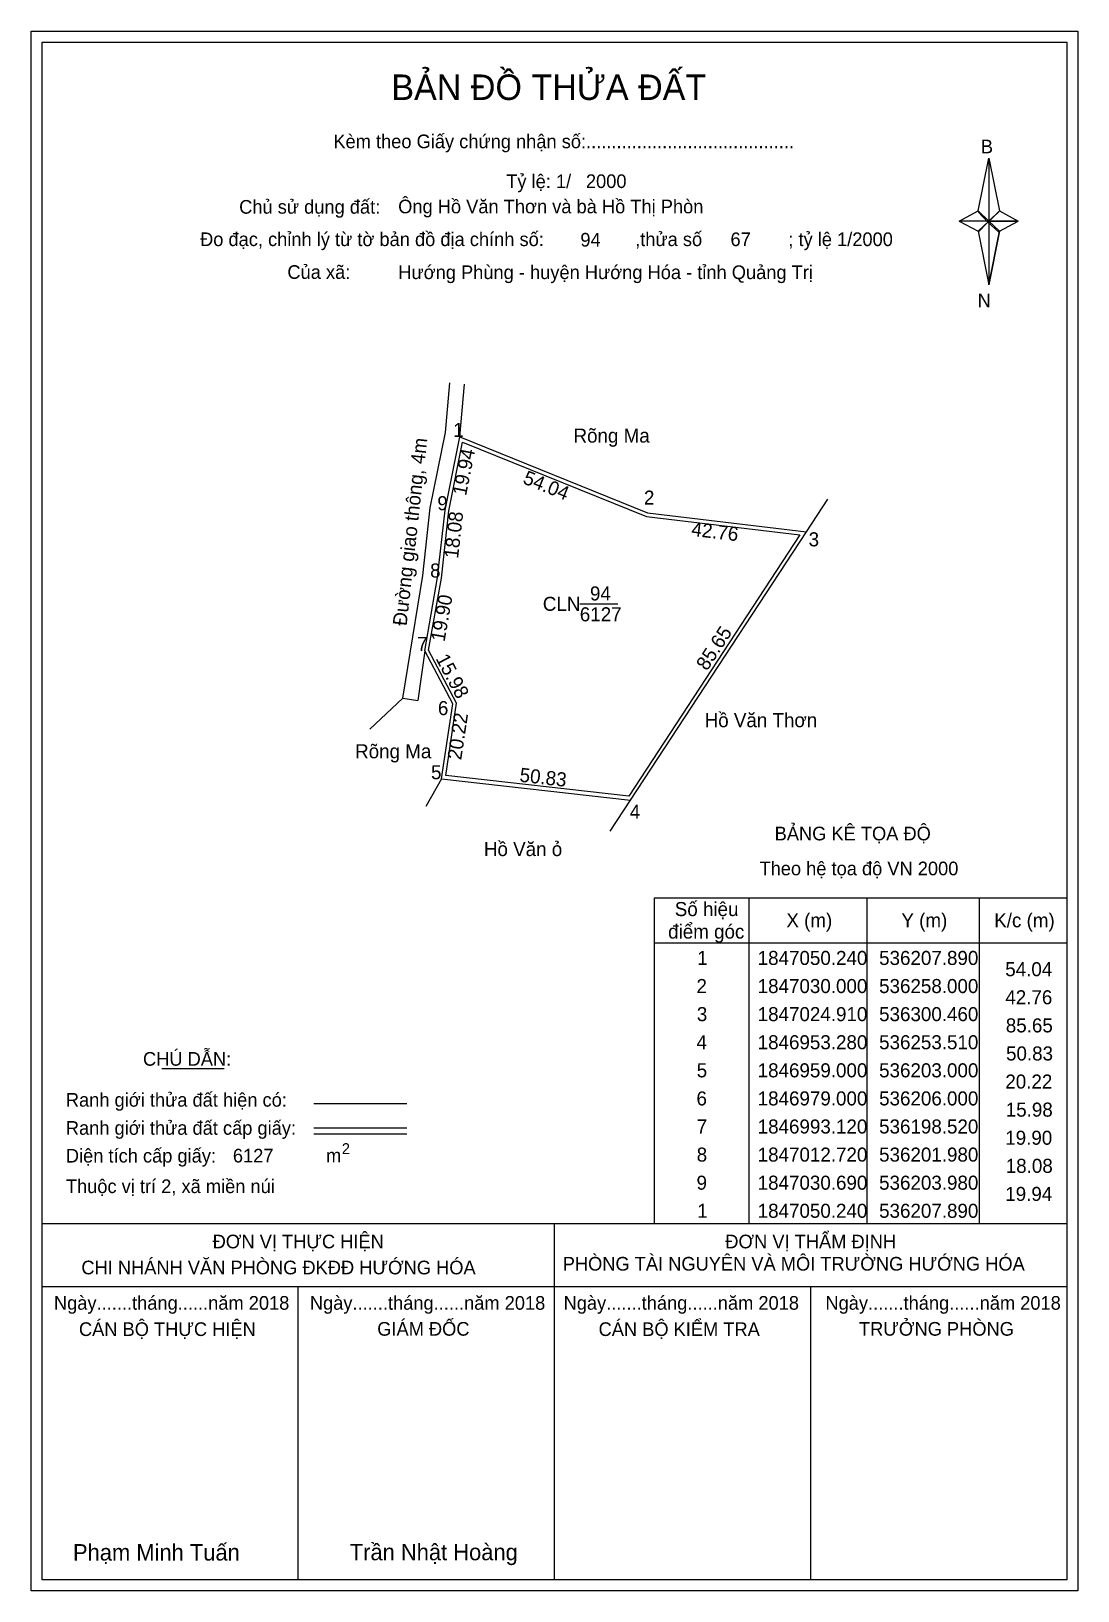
# Model space of a CAD drawing. Extents: x 536093 to 536373, y 1846742 to 1847159.
import ezdxf

# ---------------------------------------------------------------- set-up
doc = ezdxf.new("R2010")
doc.units = 0
for name, color, linetype in [('Level 1', 7, 'Continuous'), ('Level 11', 7, 'Continuous'), ('Level 40', 7, 'Continuous'), ('Level 6', 7, 'Continuous'), ('Level 63', 7, 'Continuous')]:
    doc.layers.add(name, color=color, linetype=linetype)

msp = doc.modelspace()

# ---------------------------------------------------------------- linework, layer by layer
at = {"layer": 'Level 1'}
for p, q in [((536096.36, 1847155.65), (536096.36, 1847155.65)), ((536346.29, 1847110.63), (536349.16, 1847124.68)), ((536349.16, 1847124.68), (536349.16, 1847107.88)), ((536349.16, 1847124.68), (536352.03, 1847110.63)), ((536341.27, 1847107.88), (536346.29, 1847110.63)), ((536346.29, 1847110.63), (536349.16, 1847107.88)), ((536348.95, 1847107.56), (536346.29, 1847110.31)), ((536349.16, 1847107.88), (536346.29, 1847105.2)), ((536348.95, 1847107.56), (536346.29, 1847104.88)), ((536346.29, 1847104.88), (536348.95, 1847107.56)), ((536351.81, 1847110.31), (536348.95, 1847107.56)), ((536348.95, 1847107.56), (536351.81, 1847110.31)), ((536351.81, 1847104.88), (536348.95, 1847107.56)), ((536352.03, 1847110.63), (536349.16, 1847107.88)), ((536349.16, 1847107.88), (536349.16, 1847090.82)), ((536349.16, 1847107.88), (536357.05, 1847107.88)), ((536349.16, 1847107.88), (536352.03, 1847105.2)), ((536352.03, 1847105.2), (536357.05, 1847107.88)), ((536346.29, 1847105.2), (536349.16, 1847090.82)), ((536352.03, 1847105.2), (536349.16, 1847090.82)), ((536128.32, 1846881.64), (536144.94, 1846881.64)), ((536168.94, 1846872.31), (536193.75, 1846872.31)), ((536168.94, 1846865.82), (536193.75, 1846865.82)), ((536168.94, 1846864.22), (536193.75, 1846864.22)), ((536252.11, 1846840.21), (536096.36, 1846840.21)), ((536370.02, 1846840.21), (536217.16, 1846840.21)), ((536233.19, 1846745.12), (536233.19, 1846840.21)), ((536370.02, 1846823.37), (536096.36, 1846823.37)), ((536164.77, 1846745.12), (536164.77, 1846823.37)), ((536301.61, 1846745.12), (536301.61, 1846823.37)), ((536370.02, 1846745.12), (536370.02, 1846745.12))]:
    msp.add_line(p, q, dxfattribs=at)
for points in [[(536346.29, 1847110.63), (536349.16, 1847124.68), (536349.16, 1847107.88)], [(536341.27, 1847107.88), (536346.29, 1847105.2), (536349.16, 1847107.88)], [(536349.16, 1847107.88), (536352.03, 1847110.63), (536357.05, 1847107.88)], [(536349.16, 1847107.88), (536349.16, 1847090.82), (536352.03, 1847105.2)]]:
    msp.add_lwpolyline(points, close=True, dxfattribs=at)
at = {"layer": 'Level 40'}
for p, q in [((536204.04, 1847051.39), (536205.22, 1847064.71)), ((536207.89, 1847050.24), (536209.2, 1847064.35)), ((536200.02, 1847031.31), (536204.04, 1847051.39)), ((536203.98, 1847030.69), (536207.89, 1847050.24)), ((536207.89, 1847050.24), (536258, 1847030)), ((536300.46, 1847024.91), (536306.17, 1847033.62)), ((536198.02, 1847013.28), (536200.02, 1847031.31)), ((536201.98, 1847012.72), (536203.98, 1847030.69)), ((536258, 1847030), (536300.46, 1847024.91)), ((536253.51, 1846953.28), (536300.46, 1847024.91)), ((536192.69, 1846980.49), (536198.02, 1847013.28)), ((536198.52, 1846993.12), (536201.98, 1847012.72)), ((536239.94, 1847005.71), (536250.06, 1847005.71)), ((536239.94, 1847005.71), (536250.06, 1847005.71)), ((536198.52, 1846993.12), (536196.65, 1846979.91)), ((536206, 1846979), (536198.52, 1846993.12)), ((536183.86, 1846972.22), (536192.69, 1846980.49)), ((536192.69, 1846980.49), (536196.65, 1846979.91)), ((536203, 1846959), (536206, 1846979)), ((536203, 1846959), (536198.83, 1846951.6)), ((536203, 1846959), (536253.51, 1846953.28)), ((536248.07, 1846944.98), (536253.51, 1846953.28))]:
    msp.add_line(p, q, dxfattribs=at)
msp.add_lwpolyline([(536208.63, 1847048.86), (536257.75, 1847029.02), (536298.74, 1847024.11), (536253.01, 1846954.34), (536204.14, 1846959.88), (536207.04, 1846979.18), (536199.56, 1846993.28), (536202.97, 1847012.58), (536204.97, 1847030.54)], close=True, dxfattribs=at)
at = {"layer": 'Level 63'}
for p, q in [((536285.12, 1846927.21), (536285.12, 1846840.21)), ((536316.62, 1846927.21), (536316.62, 1846840.21)), ((536346.62, 1846927.21), (536346.62, 1846840.21)), ((536259.92, 1846915.21), (536370.02, 1846915.21))]:
    msp.add_line(p, q, dxfattribs=at)
for points in [[(536093.44, 1847158.57), (536372.94, 1847158.57), (536372.94, 1846742.2), (536093.44, 1846742.2)], [(536096.36, 1847155.65), (536370.02, 1847155.65), (536370.02, 1846745.12), (536096.36, 1846745.12)], [(536259.92, 1846927.21), (536370.02, 1846927.21), (536370.02, 1846840.21), (536259.92, 1846840.21)]]:
    msp.add_lwpolyline(points, close=True, dxfattribs=at)

# ---------------------------------------------------------------- texts
at = {"layer": 'Level 1'}
for s, height, p in [('BẢN ĐỒ THỬA ĐẤT', 6.8025, (536189.62, 1847140.21)), ('Kèm theo Giấy chứng nhận số:.........................................', 3.645, (536174.14, 1847127.33)), ('B', 3.65, (536347.04, 1847125.96)), ('Chủ sử dụng đất:', 3.645, (536148.98, 1847109.85)), ('Đo đạc, chỉnh lý từ tờ bản đồ địa chính số:                  ,thửa số                 ; tỷ lệ 1/2000', 3.645, (536138.54, 1847101.2)), ('Của xã:', 3.645, (536161.86, 1847092.45)), ('N', 3.65, (536346.16, 1847084.89)), ('BẢNG KÊ TỌA ĐỘ', 3.645, (536291.98, 1846942.55)), ('Theo hệ tọa độ VN 2000', 3.645, (536287.93, 1846933.22)), ('CHÚ DẪN:', 3.645, (536123.3, 1846882.38)), ('Ranh giới thửa đất hiện có:', 3.645, (536102.7, 1846871.45)), ('Ranh giới thửa đất cấp giấy:', 3.645, (536102.7, 1846863.95)), ('2', 2.92, (536176.4, 1846858.78)), ('Diện tích cấp giấy:', 3.645, (536102.7, 1846856.54)), ('m', 3.65, (536172.18, 1846856.58)), ('Thuộc vị trí 2, xã miền núi', 3.645, (536102.7, 1846848.38)), ('ĐƠN VỊ THỰC HIỆN', 3.645, (536141.9, 1846833.63)), ('ĐƠN VỊ THẨM ĐỊNH', 3.645, (536278.8, 1846833.63)), ('PHÒNG TÀI NGUYÊN VÀ MÔI TRƯỜNG HƯỚNG HÓA', 3.645, (536235.39, 1846827.69)), ('CHI NHÁNH VĂN PHÒNG ĐKĐĐ HƯỚNG HÓA', 3.645, (536106.84, 1846826.69)), ('Ngày.......tháng......năm 2018', 3.645, (536099.52, 1846817.24)), ('Ngày.......tháng......năm 2018', 3.645, (536167.86, 1846817.24)), ('Ngày.......tháng......năm 2018', 3.645, (536235.62, 1846817.24)), ('Ngày.......tháng......năm 2018', 3.645, (536305.54, 1846817.24)), ('CÁN BỘ THỰC HIỆN', 3.645, (536106.2, 1846810.23)), ('GIÁM ĐỐC', 3.645, (536185.85, 1846810.31)), ('CÁN BỘ KIỂM TRA', 3.645, (536244.96, 1846810.23)), ('TRƯỞNG PHÒNG', 3.645, (536314.49, 1846810.31)), ('Phạm Minh Tuấn', 4.374, (536104.61, 1846750.28)), ('Trần Nhật Hoàng', 4.374, (536178.52, 1846750.35))]:
    msp.add_text(s, height=height, dxfattribs=at).set_placement(p)
at = {"layer": 'Level 11'}
msp.add_text('Tỷ lệ: 1/', height=3.645, dxfattribs=at).set_placement((536220.3, 1847116.67))
at = {"layer": 'Level 40'}
for s, p in [(' 1', (536204.77, 1847050.24)), ('Rõng Ma', (536238.27, 1847048.73)), (' 9', (536200.5, 1847030.69)), (' 2', (536255.68, 1847032.17)), (' 3', (536299.66, 1847021.04)), (' 8', (536198.58, 1847012.72)), ('CLN', (536230.07, 1847003.82)), ('94', (536242.66, 1847006.59)), ('6127', (536239.95, 1847001.02)), (' 7', (536195.12, 1846993.12)), (' 6', (536200.67, 1846975.98)), ('Hồ Văn Thơn', (536273.29, 1846972.76)), ('Rõng Ma', (536179.95, 1846964.46)), (' 5', (536198.82, 1846958.87)), (' 4', (536251.89, 1846948.33)), ('Hồ Văn ỏ', (536214.34, 1846938.35))]:
    msp.add_text(s, height=3.75, dxfattribs=at).set_placement(p)
for s, rotation, p in [('Đường giao thông, 4m', 83.6703, (536193.69, 1846999.68)), ('19.94', 78.6901, (536209.57, 1847034.38)), ('54.04', 338.0057, (536224.5, 1847037.93)), ('18.08', 83.6493, (536207.44, 1847017.67)), ('42.76', 353.1641, (536269.6, 1847023.88)), ('19.90', 79.9887, (536203.82, 1846995.42)), ('85.65', 56.7571, (536273.9, 1846987.61)), ('15.98', 297.9122, (536201.36, 1846991.11)), ('20.22', 81.4692, (536208.27, 1846963.86)), ('50.83', 353.5391, (536223.72, 1846958.24))]:
    msp.add_text(s, height=3.75, rotation=rotation, dxfattribs=at).set_placement(p)
at = {"layer": 'Level 6'}
for s, p in [('2000', (536241.58, 1847116.7)), ('Ông Hồ Văn Thơn và bà Hồ Thị Phòn', (536191.45, 1847109.95)), ('94', (536240.1, 1847101.07)), ('67', (536280.19, 1847101.19)), ('Hướng Phùng - huyện Hướng Hóa - tỉnh Quảng Trị', (536191.47, 1847092.39)), ('6127', (536147.3, 1846856.55))]:
    msp.add_text(s, height=3.645, dxfattribs=at).set_placement(p)
at = {"layer": 'Level 63'}
for s, p in [('Số hiệu', (536265.31, 1846922.33)), ('điểm góc', (536263.54, 1846916.33)), ('X (m)', (536295.11, 1846919.33)), ('Y (m)', (536325.83, 1846919.33)), ('K/c (m)', (536350.62, 1846919.33)), (' 1', (536269.91, 1846909.28)), ('1847050.240', (536287.45, 1846909.28)), ('536207.890', (536319.88, 1846909.28)), ('54.04', (536353.56, 1846906.28)), (' 2', (536269.71, 1846901.78)), ('1847030.000', (536287.45, 1846901.78)), ('536258.000', (536319.88, 1846901.78)), ('42.76', (536353.58, 1846898.78)), (' 3', (536269.81, 1846894.28)), ('1847024.910', (536287.45, 1846894.28)), ('536300.460', (536319.88, 1846894.28)), ('85.65', (536353.71, 1846891.28)), ('1846953.280', (536287.45, 1846886.78)), ('536253.510', (536319.88, 1846886.78)), (' 4', (536269.7, 1846886.78)), ('50.83', (536353.77, 1846883.78)), (' 5', (536269.77, 1846879.28)), ('1846959.000', (536287.45, 1846879.28)), ('536203.000', (536319.88, 1846879.28)), ('20.22', (536353.58, 1846876.28)), (' 6', (536269.71, 1846871.78)), ('1846979.000', (536287.45, 1846871.78)), ('536206.000', (536319.88, 1846871.78)), ('15.98', (536353.7, 1846868.78)), (' 7', (536269.77, 1846864.28)), ('1846993.120', (536287.45, 1846864.28)), ('536198.520', (536319.88, 1846864.28)), ('19.90', (536353.56, 1846861.28)), (' 8', (536269.77, 1846856.78)), ('1847012.720', (536287.45, 1846856.78)), ('536201.980', (536319.88, 1846856.78)), ('18.08', (536353.7, 1846853.78)), (' 9', (536269.73, 1846849.28)), ('1847030.690', (536287.45, 1846849.28)), ('536203.980', (536319.88, 1846849.28)), ('19.94', (536353.56, 1846846.28)), (' 1', (536269.91, 1846841.78)), ('1847050.240', (536287.45, 1846841.78)), ('536207.890', (536319.88, 1846841.78))]:
    msp.add_text(s, height=3.75, dxfattribs=at).set_placement(p)

doc.saveas('drawing.dxf')
